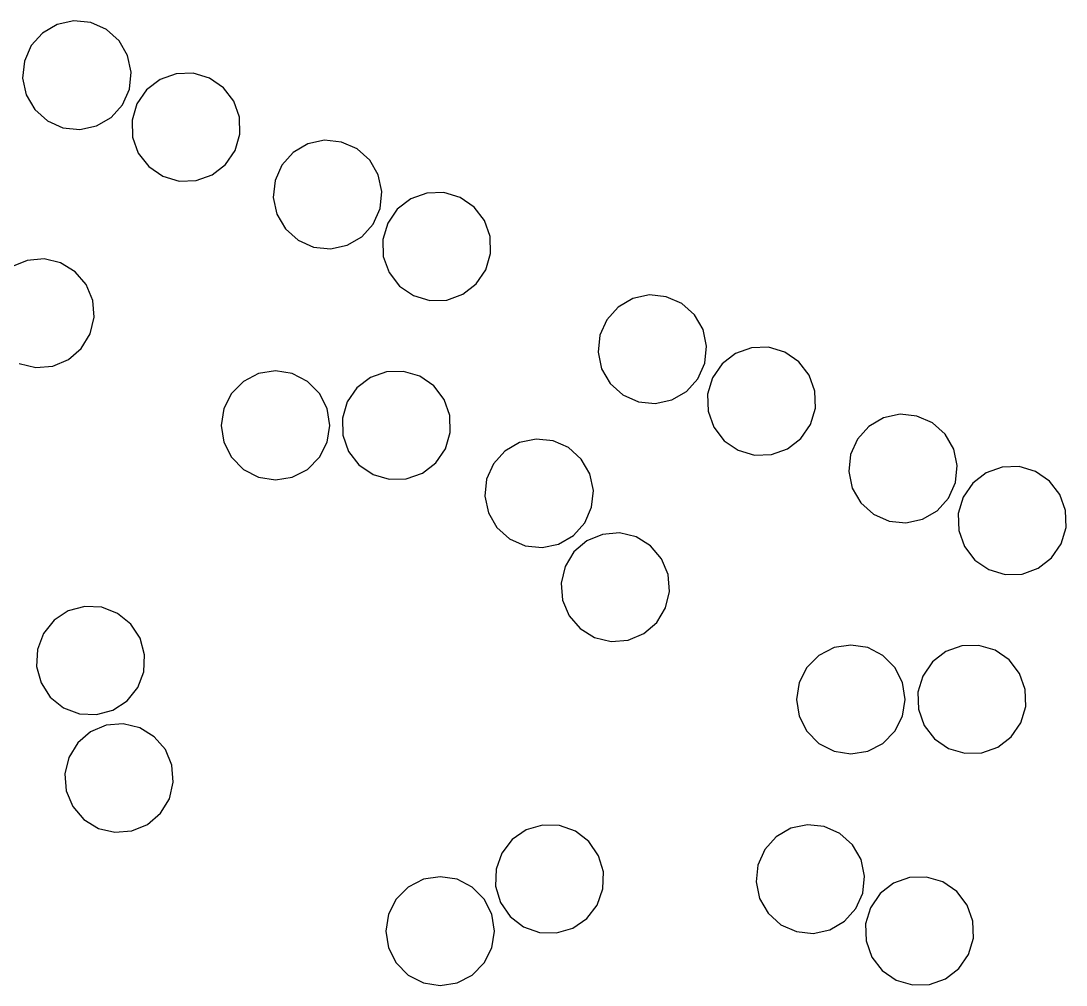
# Model space of a CAD drawing. Header units: metres. Extents: x -351 to 351, y -124 to 360.
# Drawn here: x 255 to 351.2, y 177.7 to 266.3 of the extents above; entities that cross this region are included whole.
import ezdxf

# ---------------------------------------------------------------- set-up
doc = ezdxf.new("R2010")
doc.units = ezdxf.units.M

msp = doc.modelspace()

# ---------------------------------------------------------------- linework, layer by layer
for p, q in [((258.35284, 265.99554, -623.5383), (256.99936, 265.21115, -623.5383)), ((259.88248, 266.32327, -623.5383), (258.35284, 265.99554, -623.5383)), ((261.4385, 266.1623, -623.5383), (259.88248, 266.32327, -623.5383)), ((262.86865, 265.52838, -623.5383), (261.4385, 266.1623, -623.5383)), ((264.0329, 264.48352, -623.5383), (262.86865, 265.52838, -623.5383)), ((256.99936, 265.21115, -623.5383), (255.95451, 264.0469, -623.5383)), ((264.8173, 263.13004, -623.5383), (264.0329, 264.48352, -623.5383)), ((255.95451, 264.0469, -623.5383), (255.32057, 262.61676, -623.5383)), ((255.32057, 262.61676, -623.5383), (255.1596, 261.06073, -623.5383)), ((265.14502, 261.6004, -623.5383), (264.8173, 263.13004, -623.5383)), ((264.98407, 260.04437, -623.5383), (265.14502, 261.6004, -623.5383)), ((255.1596, 261.06073, -623.5383), (255.48735, 259.5311, -623.5383)), ((267.8089, 260.94107, -623.5383), (266.56857, 259.98776, -623.5383)), ((269.28308, 261.46448, -623.5383), (267.8089, 260.94107, -623.5383)), ((270.84686, 261.5067, -623.5383), (269.28308, 261.46448, -623.5383)), ((272.34714, 261.06363, -623.5383), (270.84686, 261.5067, -623.5383)), ((273.6371, 260.17865, -623.5383), (272.34714, 261.06363, -623.5383)), ((264.35013, 258.61423, -623.5383), (264.98407, 260.04437, -623.5383)), ((266.56857, 259.98776, -623.5383), (265.6836, 258.6978, -623.5383)), ((274.5904, 258.93832, -623.5383), (273.6371, 260.17865, -623.5383)), ((255.48735, 259.5311, -623.5383), (256.27173, 258.1776, -623.5383)), ((265.6836, 258.6978, -623.5383), (265.2405, 257.19754, -623.5383)), ((275.1138, 257.46414, -623.5383), (274.5904, 258.93832, -623.5383)), ((256.27173, 258.1776, -623.5383), (257.43597, 257.13275, -623.5383)), ((263.30527, 257.44998, -623.5383), (264.35013, 258.61423, -623.5383)), ((257.43597, 257.13275, -623.5383), (258.86612, 256.49884, -623.5383)), ((261.95178, 256.6656, -623.5383), (263.30527, 257.44998, -623.5383)), ((265.2405, 257.19754, -623.5383), (265.28275, 255.63376, -623.5383)), ((275.15604, 255.90038, -623.5383), (275.1138, 257.46414, -623.5383)), ((258.86612, 256.49884, -623.5383), (260.42215, 256.33786, -623.5383)), ((260.42215, 256.33786, -623.5383), (261.95178, 256.6656, -623.5383)), ((274.71295, 254.40009, -623.5383), (275.15604, 255.90038, -623.5383)), ((265.28275, 255.63376, -623.5383), (265.80615, 254.15956, -623.5383)), ((281.41522, 255.01846, -623.5383), (280.06174, 254.23409, -623.5383)), ((282.94485, 255.34622, -623.5383), (281.41522, 255.01846, -623.5383)), ((284.5009, 255.18524, -623.5383), (282.94485, 255.34622, -623.5383)), ((285.93103, 254.5513, -623.5383), (284.5009, 255.18524, -623.5383)), ((265.80615, 254.15956, -623.5383), (266.75946, 252.91927, -623.5383)), ((273.82797, 253.11014, -623.5383), (274.71295, 254.40009, -623.5383)), ((280.06174, 254.23409, -623.5383), (279.01688, 253.06984, -623.5383)), ((287.09528, 253.50645, -623.5383), (285.93103, 254.5513, -623.5383)), ((266.75946, 252.91927, -623.5383), (268.0494, 252.03426, -623.5383)), ((272.58765, 252.15681, -623.5383), (273.82797, 253.11014, -623.5383)), ((279.01688, 253.06984, -623.5383), (278.38293, 251.6397, -623.5383)), ((287.87967, 252.15297, -623.5383), (287.09528, 253.50645, -623.5383)), ((268.0494, 252.03426, -623.5383), (269.54968, 251.59119, -623.5383)), ((271.11346, 251.63342, -623.5383), (272.58765, 252.15681, -623.5383)), ((288.2074, 250.62335, -623.5383), (287.87967, 252.15297, -623.5383)), ((269.54968, 251.59119, -623.5383), (271.11346, 251.63342, -623.5383)), ((278.38293, 251.6397, -623.5383), (278.222, 250.08365, -623.5383)), ((278.222, 250.08365, -623.5383), (278.5497, 248.55403, -623.5383)), ((288.04645, 249.0673, -623.5383), (288.2074, 250.62335, -623.5383)), ((292.34546, 250.48743, -623.5383), (290.87128, 249.96404, -623.5383)), ((293.90924, 250.52966, -623.5383), (292.34546, 250.48743, -623.5383)), ((295.40952, 250.0866, -623.5383), (293.90924, 250.52966, -623.5383)), ((296.69946, 249.20158, -623.5383), (295.40952, 250.0866, -623.5383)), ((287.4125, 247.63716, -623.5383), (288.04645, 249.0673, -623.5383)), ((290.87128, 249.96404, -623.5383), (289.63095, 249.01071, -623.5383)), ((297.65277, 247.96129, -623.5383), (296.69946, 249.20158, -623.5383)), ((278.5497, 248.55403, -623.5383), (279.3341, 247.20055, -623.5383)), ((289.63095, 249.01071, -623.5383), (288.74597, 247.72076, -623.5383)), ((279.3341, 247.20055, -623.5383), (280.49835, 246.1557, -623.5383)), ((286.36765, 246.47292, -623.5383), (287.4125, 247.63716, -623.5383)), ((288.74597, 247.72076, -623.5383), (288.3029, 246.22047, -623.5383)), ((298.17618, 246.48709, -623.5383), (297.65277, 247.96129, -623.5383)), ((285.01416, 245.68854, -623.5383), (286.36765, 246.47292, -623.5383)), ((288.3029, 246.22047, -623.5383), (288.34512, 244.65671, -623.5383)), ((298.2184, 244.92332, -623.5383), (298.17618, 246.48709, -623.5383)), ((280.49835, 246.1557, -623.5383), (281.9285, 245.52176, -623.5383)), ((281.9285, 245.52176, -623.5383), (283.48453, 245.36078, -623.5383)), ((283.48453, 245.36078, -623.5383), (285.01416, 245.68854, -623.5383)), ((255.56898, 244.30336, -623.5383), (254.12518, 243.70116, -623.5383)), ((257.1282, 244.42992, -623.5383), (255.56898, 244.30336, -623.5383)), ((258.6502, 244.06847, -623.5383), (257.1282, 244.42992, -623.5383)), ((288.34512, 244.65671, -623.5383), (288.86853, 243.18251, -623.5383)), ((297.77533, 243.42303, -623.5383), (298.2184, 244.92332, -623.5383)), ((259.98605, 243.25436, -623.5383), (258.6502, 244.06847, -623.5383)), ((296.89035, 242.13309, -623.5383), (297.77533, 243.42303, -623.5383)), ((261.0049, 242.06734, -623.5383), (259.98605, 243.25436, -623.5383)), ((288.86853, 243.18251, -623.5383), (289.82184, 241.94221, -623.5383)), ((261.60712, 240.62354, -623.5383), (261.0049, 242.06734, -623.5383)), ((289.82184, 241.94221, -623.5383), (291.1118, 241.0572, -623.5383)), ((295.65002, 241.17976, -623.5383), (296.89035, 242.13309, -623.5383)), ((261.73367, 239.06432, -623.5383), (261.60712, 240.62354, -623.5383)), ((291.1118, 241.0572, -623.5383), (292.61206, 240.61414, -623.5383)), ((292.61206, 240.61414, -623.5383), (294.17584, 240.65637, -623.5383)), ((294.17584, 240.65637, -623.5383), (295.65002, 241.17976, -623.5383)), ((311.29672, 240.7957, -623.5383), (309.94324, 240.01132, -623.5383)), ((312.82635, 241.12346, -623.5383), (311.29672, 240.7957, -623.5383)), ((314.3824, 240.96248, -623.5383), (312.82635, 241.12346, -623.5383)), ((315.81253, 240.32854, -623.5383), (314.3824, 240.96248, -623.5383)), ((309.94324, 240.01132, -623.5383), (308.89838, 238.84708, -623.5383)), ((316.97678, 239.28369, -623.5383), (315.81253, 240.32854, -623.5383)), ((261.37222, 237.5423, -623.5383), (261.73367, 239.06432, -623.5383)), ((308.89838, 238.84708, -623.5383), (308.26447, 237.41693, -623.5383)), ((317.76117, 237.9302, -623.5383), (316.97678, 239.28369, -623.5383)), ((260.55814, 236.20648, -623.5383), (261.37222, 237.5423, -623.5383)), ((318.0889, 236.40059, -623.5383), (317.76117, 237.9302, -623.5383)), ((308.26447, 237.41693, -623.5383), (308.1035, 235.86089, -623.5383)), ((259.3711, 235.1876, -623.5383), (260.55814, 236.20648, -623.5383)), ((308.1035, 235.86089, -623.5383), (308.4312, 234.33127, -623.5383)), ((317.92792, 234.84454, -623.5383), (318.0889, 236.40059, -623.5383)), ((320.75278, 235.74127, -623.5383), (319.51245, 234.78795, -623.5383)), ((322.22696, 236.26466, -623.5383), (320.75278, 235.74127, -623.5383)), ((323.79074, 236.3069, -623.5383), (322.22696, 236.26466, -623.5383)), ((325.29102, 235.86383, -623.5383), (323.79074, 236.3069, -623.5383)), ((326.58096, 234.97882, -623.5383), (325.29102, 235.86383, -623.5383)), ((254.84607, 234.8203, -623.5383), (256.36807, 234.45885, -623.5383)), ((257.9273, 234.5854, -623.5383), (259.3711, 235.1876, -623.5383)), ((317.294, 233.4144, -623.5383), (317.92792, 234.84454, -623.5383)), ((319.51245, 234.78795, -623.5383), (318.62747, 233.498, -623.5383)), ((327.53427, 233.73853, -623.5383), (326.58096, 234.97882, -623.5383)), ((256.36807, 234.45885, -623.5383), (257.9273, 234.5854, -623.5383)), ((276.87607, 233.88394, -623.5383), (275.4822, 233.17375, -623.5383)), ((278.42114, 234.12866, -623.5383), (276.87607, 233.88394, -623.5383)), ((279.96622, 233.88394, -623.5383), (278.42114, 234.12866, -623.5383)), ((281.36008, 233.17375, -623.5383), (279.96622, 233.88394, -623.5383)), ((288.6318, 234.04419, -623.5383), (287.15762, 233.5208, -623.5383)), ((290.1956, 234.08643, -623.5383), (288.6318, 234.04419, -623.5383)), ((291.69586, 233.64334, -623.5383), (290.1956, 234.08643, -623.5383)), ((308.4312, 234.33127, -623.5383), (309.2156, 232.97778, -623.5383)), ((328.05768, 232.26433, -623.5383), (327.53427, 233.73853, -623.5383)), ((275.4822, 233.17375, -623.5383), (274.37607, 232.0676, -623.5383)), ((282.46622, 232.0676, -623.5383), (281.36008, 233.17375, -623.5383)), ((287.15762, 233.5208, -623.5383), (285.9173, 232.56747, -623.5383)), ((292.9858, 232.75835, -623.5383), (291.69586, 233.64334, -623.5383)), ((293.93912, 231.51805, -623.5383), (292.9858, 232.75835, -623.5383)), ((309.2156, 232.97778, -623.5383), (310.37985, 231.93294, -623.5383)), ((316.24915, 232.25015, -623.5383), (317.294, 233.4144, -623.5383)), ((318.62747, 233.498, -623.5383), (318.1844, 231.99771, -623.5383)), ((274.37607, 232.0676, -623.5383), (273.66586, 230.67375, -623.5383)), ((283.17642, 230.67375, -623.5383), (282.46622, 232.0676, -623.5383)), ((285.9173, 232.56747, -623.5383), (285.03232, 231.27753, -623.5383)), ((310.37985, 231.93294, -623.5383), (311.81, 231.299, -623.5383)), ((314.89566, 231.46577, -623.5383), (316.24915, 232.25015, -623.5383)), ((318.1844, 231.99771, -623.5383), (318.22662, 230.43393, -623.5383)), ((328.0999, 230.70056, -623.5383), (328.05768, 232.26433, -623.5383)), ((285.03232, 231.27753, -623.5383), (284.58923, 229.77724, -623.5383)), ((294.46252, 230.04385, -623.5383), (293.93912, 231.51805, -623.5383)), ((311.81, 231.299, -623.5383), (313.36603, 231.13802, -623.5383)), ((313.36603, 231.13802, -623.5383), (314.89566, 231.46577, -623.5383)), ((273.66586, 230.67375, -623.5383), (273.42114, 229.12866, -623.5383)), ((283.42114, 229.12866, -623.5383), (283.17642, 230.67375, -623.5383)), ((294.50476, 228.48009, -623.5383), (294.46252, 230.04385, -623.5383)), ((318.22662, 230.43393, -623.5383), (318.75003, 228.95975, -623.5383)), ((327.65683, 229.20027, -623.5383), (328.0999, 230.70056, -623.5383)), ((335.88873, 230.14642, -623.5383), (334.3591, 229.81866, -623.5383)), ((337.44476, 229.98544, -623.5383), (335.88873, 230.14642, -623.5383)), ((338.8749, 229.3515, -623.5383), (337.44476, 229.98544, -623.5383)), ((273.42114, 229.12866, -623.5383), (273.66586, 227.58357, -623.5383)), ((283.17642, 227.58357, -623.5383), (283.42114, 229.12866, -623.5383)), ((284.58923, 229.77724, -623.5383), (284.63147, 228.21347, -623.5383)), ((318.75003, 228.95975, -623.5383), (319.70334, 227.71945, -623.5383)), ((326.77185, 227.91032, -623.5383), (327.65683, 229.20027, -623.5383)), ((333.0056, 229.03429, -623.5383), (331.96075, 227.87004, -623.5383)), ((334.3591, 229.81866, -623.5383), (333.0056, 229.03429, -623.5383)), ((340.03915, 228.30666, -623.5383), (338.8749, 229.3515, -623.5383)), ((284.63147, 228.21347, -623.5383), (285.15488, 226.73927, -623.5383)), ((294.06168, 226.9798, -623.5383), (294.50476, 228.48009, -623.5383)), ((325.53152, 226.957, -623.5383), (326.77185, 227.91032, -623.5383)), ((340.82355, 226.95317, -623.5383), (340.03915, 228.30666, -623.5383)), ((273.66586, 227.58357, -623.5383), (274.37607, 226.18974, -623.5383)), ((282.46622, 226.18973, -623.5383), (283.17642, 227.58357, -623.5383)), ((293.1767, 225.68985, -623.5383), (294.06168, 226.9798, -623.5383)), ((300.87668, 227.54451, -623.5383), (299.5232, 226.76013, -623.5383)), ((302.4063, 227.87227, -623.5383), (300.87668, 227.54451, -623.5383)), ((303.96234, 227.71129, -623.5383), (302.4063, 227.87227, -623.5383)), ((305.3925, 227.07735, -623.5383), (303.96234, 227.71129, -623.5383)), ((306.55673, 226.0325, -623.5383), (305.3925, 227.07735, -623.5383)), ((319.70334, 227.71945, -623.5383), (320.9933, 226.83444, -623.5383)), ((324.05734, 226.43361, -623.5383), (325.53152, 226.957, -623.5383)), ((331.96075, 227.87004, -623.5383), (331.32684, 226.4399, -623.5383)), ((341.15128, 225.42355, -623.5383), (340.82355, 226.95317, -623.5383)), ((274.37607, 226.18974, -623.5383), (275.4822, 225.08357, -623.5383)), ((281.36008, 225.08357, -623.5383), (282.46622, 226.18973, -623.5383)), ((285.15488, 226.73927, -623.5383), (286.1082, 225.49898, -623.5383)), ((299.5232, 226.76013, -623.5383), (298.47833, 225.59589, -623.5383)), ((307.34113, 224.67902, -623.5383), (306.55673, 226.0325, -623.5383)), ((320.9933, 226.83444, -623.5383), (322.49356, 226.39137, -623.5383)), ((322.49356, 226.39137, -623.5383), (324.05734, 226.43361, -623.5383)), ((331.32684, 226.4399, -623.5383), (331.16586, 224.88385, -623.5383)), ((275.4822, 225.08357, -623.5383), (276.87607, 224.37338, -623.5383)), ((279.96622, 224.37338, -623.5383), (281.36008, 225.08357, -623.5383)), ((286.1082, 225.49898, -623.5383), (287.39813, 224.61398, -623.5383)), ((291.93637, 224.73653, -623.5383), (293.1767, 225.68985, -623.5383)), ((298.47833, 225.59589, -623.5383), (297.84442, 224.16574, -623.5383)), ((340.9903, 223.86751, -623.5383), (341.15128, 225.42355, -623.5383)), ((345.28934, 225.28763, -623.5383), (343.81516, 224.76424, -623.5383)), ((346.85312, 225.32986, -623.5383), (345.28934, 225.28763, -623.5383)), ((348.3534, 224.8868, -623.5383), (346.85312, 225.32986, -623.5383)), ((276.87607, 224.37338, -623.5383), (278.42114, 224.12866, -623.5383)), ((278.42114, 224.12866, -623.5383), (279.96622, 224.37338, -623.5383)), ((287.39813, 224.61398, -623.5383), (288.8984, 224.1709, -623.5383)), ((288.8984, 224.1709, -623.5383), (290.4622, 224.21313, -623.5383)), ((290.4622, 224.21313, -623.5383), (291.93637, 224.73653, -623.5383)), ((297.84442, 224.16574, -623.5383), (297.68344, 222.6097, -623.5383)), ((307.66885, 223.1494, -623.5383), (307.34113, 224.67902, -623.5383)), ((331.16586, 224.88385, -623.5383), (331.4936, 223.35423, -623.5383)), ((343.81516, 224.76424, -623.5383), (342.57483, 223.81091, -623.5383)), ((349.64334, 224.00179, -623.5383), (348.3534, 224.8868, -623.5383)), ((307.50787, 221.59335, -623.5383), (307.66885, 223.1494, -623.5383)), ((331.4936, 223.35423, -623.5383), (332.27798, 222.00075, -623.5383)), ((340.35638, 222.43736, -623.5383), (340.9903, 223.86751, -623.5383)), ((342.57483, 223.81091, -623.5383), (341.68985, 222.52097, -623.5383)), ((350.59665, 222.76149, -623.5383), (349.64334, 224.00179, -623.5383)), ((297.68344, 222.6097, -623.5383), (298.01117, 221.08008, -623.5383)), ((339.31152, 221.27312, -623.5383), (340.35638, 222.43736, -623.5383)), ((341.68985, 222.52097, -623.5383), (341.24677, 221.02068, -623.5383)), ((351.12006, 221.2873, -623.5383), (350.59665, 222.76149, -623.5383)), ((306.87396, 220.16321, -623.5383), (307.50787, 221.59335, -623.5383)), ((332.27798, 222.00075, -623.5383), (333.44223, 220.9559, -623.5383)), ((337.95804, 220.48874, -623.5383), (339.31152, 221.27312, -623.5383)), ((351.1623, 219.72353, -623.5383), (351.12006, 221.2873, -623.5383)), ((298.01117, 221.08008, -623.5383), (298.79556, 219.7266, -623.5383)), ((333.44223, 220.9559, -623.5383), (334.87238, 220.32196, -623.5383)), ((334.87238, 220.32196, -623.5383), (336.4284, 220.16098, -623.5383)), ((336.4284, 220.16098, -623.5383), (337.95804, 220.48874, -623.5383)), ((341.24677, 221.02068, -623.5383), (341.289, 219.45691, -623.5383)), ((298.79556, 219.7266, -623.5383), (299.9598, 218.68175, -623.5383)), ((305.8291, 218.99896, -623.5383), (306.87396, 220.16321, -623.5383)), ((341.289, 219.45691, -623.5383), (341.8124, 217.98271, -623.5383)), ((350.7192, 218.22324, -623.5383), (351.1623, 219.72353, -623.5383)), ((299.9598, 218.68175, -623.5383), (301.38995, 218.0478, -623.5383)), ((304.47562, 218.21458, -623.5383), (305.8291, 218.99896, -623.5383)), ((307.06906, 218.50136, -623.5383), (305.88202, 217.48248, -623.5383)), ((308.51285, 219.10356, -623.5383), (307.06906, 218.50136, -623.5383)), ((310.07208, 219.23012, -623.5383), (308.51285, 219.10356, -623.5383)), ((311.5941, 218.86867, -623.5383), (310.07208, 219.23012, -623.5383)), ((312.92993, 218.05457, -623.5383), (311.5941, 218.86867, -623.5383)), ((301.38995, 218.0478, -623.5383), (302.94598, 217.88684, -623.5383)), ((302.94598, 217.88684, -623.5383), (304.47562, 218.21458, -623.5383)), ((305.88202, 217.48248, -623.5383), (305.06793, 216.14665, -623.5383)), ((313.9488, 216.86754, -623.5383), (312.92993, 218.05457, -623.5383)), ((341.8124, 217.98271, -623.5383), (342.76572, 216.74242, -623.5383)), ((349.83423, 216.93329, -623.5383), (350.7192, 218.22324, -623.5383)), ((314.551, 215.42374, -623.5383), (313.9488, 216.86754, -623.5383)), ((342.76572, 216.74242, -623.5383), (344.05566, 215.8574, -623.5383)), ((348.5939, 215.97997, -623.5383), (349.83423, 216.93329, -623.5383)), ((305.06793, 216.14665, -623.5383), (304.70648, 214.62465, -623.5383)), ((314.67755, 213.86452, -623.5383), (314.551, 215.42374, -623.5383)), ((344.05566, 215.8574, -623.5383), (345.55594, 215.41434, -623.5383)), ((345.55594, 215.41434, -623.5383), (347.11972, 215.45657, -623.5383)), ((347.11972, 215.45657, -623.5383), (348.5939, 215.97997, -623.5383)), ((304.70648, 214.62465, -623.5383), (304.83304, 213.06543, -623.5383)), ((314.3161, 212.3425, -623.5383), (314.67755, 213.86452, -623.5383)), ((304.83304, 213.06543, -623.5383), (305.43524, 211.62164, -623.5383)), ((259.36444, 212.06055, -623.5383), (258.05527, 211.20425, -623.5383)), ((260.87415, 212.47037, -623.5383), (259.36444, 212.06055, -623.5383)), ((262.4366, 212.39362, -623.5383), (260.87415, 212.47037, -623.5383)), ((263.89886, 211.83778, -623.5383), (262.4366, 212.39362, -623.5383)), ((265.1178, 210.85728, -623.5383), (263.89886, 211.83778, -623.5383)), ((305.43524, 211.62164, -623.5383), (306.4541, 210.4346, -623.5383)), ((313.502, 211.00668, -623.5383), (314.3161, 212.3425, -623.5383)), ((258.05527, 211.20425, -623.5383), (257.07477, 209.98532, -623.5383)), ((265.9741, 209.54811, -623.5383), (265.1178, 210.85728, -623.5383)), ((312.31497, 209.98781, -623.5383), (313.502, 211.00668, -623.5383)), ((257.07477, 209.98532, -623.5383), (256.51895, 208.52304, -623.5383)), ((306.4541, 210.4346, -623.5383), (307.78995, 209.6205, -623.5383)), ((310.8712, 209.3856, -623.5383), (312.31497, 209.98781, -623.5383)), ((266.38394, 208.0384, -623.5383), (265.9741, 209.54811, -623.5383)), ((307.78995, 209.6205, -623.5383), (309.31195, 209.25905, -623.5383)), ((309.31195, 209.25905, -623.5383), (310.8712, 209.3856, -623.5383)), ((329.81995, 208.68414, -623.5383), (328.4261, 207.97395, -623.5383)), ((331.36502, 208.92886, -623.5383), (329.81995, 208.68414, -623.5383)), ((332.9101, 208.68414, -623.5383), (331.36502, 208.92886, -623.5383)), ((334.30396, 207.97395, -623.5383), (332.9101, 208.68414, -623.5383)), ((341.57568, 208.84439, -623.5383), (340.1015, 208.321, -623.5383)), ((343.13947, 208.88663, -623.5383), (341.57568, 208.84439, -623.5383)), ((344.63974, 208.44354, -623.5383), (343.13947, 208.88663, -623.5383)), ((256.51895, 208.52304, -623.5383), (256.44217, 206.96059, -623.5383)), ((266.30716, 206.47595, -623.5383), (266.38394, 208.0384, -623.5383)), ((328.4261, 207.97395, -623.5383), (327.31995, 206.8678, -623.5383)), ((335.4101, 206.8678, -623.5383), (334.30396, 207.97395, -623.5383)), ((340.1015, 208.321, -623.5383), (338.86118, 207.36768, -623.5383)), ((345.9297, 207.55855, -623.5383), (344.63974, 208.44354, -623.5383)), ((256.44217, 206.96059, -623.5383), (256.85202, 205.45088, -623.5383)), ((327.31995, 206.8678, -623.5383), (326.60974, 205.47395, -623.5383)), ((336.1203, 205.47395, -623.5383), (335.4101, 206.8678, -623.5383)), ((338.86118, 207.36768, -623.5383), (337.9762, 206.07773, -623.5383)), ((346.883, 206.31825, -623.5383), (345.9297, 207.55855, -623.5383)), ((265.75134, 205.01367, -623.5383), (266.30716, 206.47595, -623.5383)), ((337.9762, 206.07773, -623.5383), (337.5331, 204.57744, -623.5383)), ((347.4064, 204.84406, -623.5383), (346.883, 206.31825, -623.5383)), ((256.85202, 205.45088, -623.5383), (257.70828, 204.14171, -623.5383)), ((264.77084, 203.79474, -623.5383), (265.75134, 205.01367, -623.5383)), ((326.60974, 205.47395, -623.5383), (326.36502, 203.92886, -623.5383)), ((336.36502, 203.92886, -623.5383), (336.1203, 205.47395, -623.5383)), ((347.44864, 203.28029, -623.5383), (347.4064, 204.84406, -623.5383)), ((257.70828, 204.14171, -623.5383), (258.92725, 203.16121, -623.5383)), ((326.36502, 203.92886, -623.5383), (326.60974, 202.38377, -623.5383)), ((336.1203, 202.38377, -623.5383), (336.36502, 203.92886, -623.5383)), ((337.5331, 204.57744, -623.5383), (337.57535, 203.01367, -623.5383)), ((258.92725, 203.16121, -623.5383), (260.3895, 202.60538, -623.5383)), ((261.95197, 202.52863, -623.5383), (263.46167, 202.93845, -623.5383)), ((263.46167, 202.93845, -623.5383), (264.77084, 203.79474, -623.5383)), ((337.57535, 203.01367, -623.5383), (338.09875, 201.53947, -623.5383)), ((347.00555, 201.78, -623.5383), (347.44864, 203.28029, -623.5383)), ((260.3895, 202.60538, -623.5383), (261.95197, 202.52863, -623.5383)), ((326.60974, 202.38377, -623.5383), (327.31995, 200.98994, -623.5383)), ((335.4101, 200.98993, -623.5383), (336.1203, 202.38377, -623.5383)), ((262.8577, 201.54642, -623.5383), (261.4139, 200.94421, -623.5383)), ((264.41693, 201.67297, -623.5383), (262.8577, 201.54642, -623.5383)), ((265.93893, 201.31152, -623.5383), (264.41693, 201.67297, -623.5383)), ((267.27478, 200.49742, -623.5383), (265.93893, 201.31152, -623.5383)), ((327.31995, 200.98994, -623.5383), (328.4261, 199.88377, -623.5383)), ((334.30396, 199.88377, -623.5383), (335.4101, 200.98993, -623.5383)), ((338.09875, 201.53947, -623.5383), (339.05206, 200.29918, -623.5383)), ((346.12057, 200.49005, -623.5383), (347.00555, 201.78, -623.5383)), ((261.4139, 200.94421, -623.5383), (260.22687, 199.92534, -623.5383)), ((268.29364, 199.3104, -623.5383), (267.27478, 200.49742, -623.5383)), ((339.05206, 200.29918, -623.5383), (340.342, 199.41418, -623.5383)), ((344.88025, 199.53673, -623.5383), (346.12057, 200.49005, -623.5383)), ((260.22687, 199.92534, -623.5383), (259.41278, 198.58951, -623.5383)), ((268.89584, 197.8666, -623.5383), (268.29364, 199.3104, -623.5383)), ((328.4261, 199.88377, -623.5383), (329.81995, 199.17358, -623.5383)), ((329.81995, 199.17358, -623.5383), (331.36502, 198.92886, -623.5383)), ((331.36502, 198.92886, -623.5383), (332.9101, 199.17358, -623.5383)), ((332.9101, 199.17358, -623.5383), (334.30396, 199.88377, -623.5383)), ((340.342, 199.41418, -623.5383), (341.8423, 198.9711, -623.5383)), ((343.40607, 199.01334, -623.5383), (344.88025, 199.53673, -623.5383)), ((259.41278, 198.58951, -623.5383), (259.05133, 197.0675, -623.5383)), ((341.8423, 198.9711, -623.5383), (343.40607, 199.01334, -623.5383)), ((269.0224, 196.30737, -623.5383), (268.89584, 197.8666, -623.5383)), ((259.05133, 197.0675, -623.5383), (259.1779, 195.50829, -623.5383)), ((268.66095, 194.78537, -623.5383), (269.0224, 196.30737, -623.5383)), ((259.1779, 195.50829, -623.5383), (259.7801, 194.0645, -623.5383)), ((267.84686, 193.44954, -623.5383), (268.66095, 194.78537, -623.5383)), ((259.7801, 194.0645, -623.5383), (260.79895, 192.87746, -623.5383)), ((266.65982, 192.43066, -623.5383), (267.84686, 193.44954, -623.5383)), ((260.79895, 192.87746, -623.5383), (262.1348, 192.06335, -623.5383)), ((265.21603, 191.82846, -623.5383), (266.65982, 192.43066, -623.5383)), ((302.98184, 192.36298, -623.5383), (301.48157, 191.91989, -623.5383)), ((304.54562, 192.32074, -623.5383), (302.98184, 192.36298, -623.5383)), ((306.0198, 191.79735, -623.5383), (304.54562, 192.32074, -623.5383)), ((327.36334, 192.39792, -623.5383), (325.8337, 192.07018, -623.5383)), ((328.91937, 192.23695, -623.5383), (327.36334, 192.39792, -623.5383)), ((262.1348, 192.06335, -623.5383), (263.6568, 191.7019, -623.5383)), ((263.6568, 191.7019, -623.5383), (265.21603, 191.82846, -623.5383)), ((301.48157, 191.91989, -623.5383), (300.19162, 191.0349, -623.5383)), ((307.26013, 190.84402, -623.5383), (306.0198, 191.79735, -623.5383)), ((325.8337, 192.07018, -623.5383), (324.48022, 191.2858, -623.5383)), ((330.34952, 191.60301, -623.5383), (328.91937, 192.23695, -623.5383)), ((331.51376, 190.55817, -623.5383), (330.34952, 191.60301, -623.5383)), ((300.19162, 191.0349, -623.5383), (299.2383, 189.7946, -623.5383)), ((308.1451, 189.55408, -623.5383), (307.26013, 190.84402, -623.5383)), ((324.48022, 191.2858, -623.5383), (323.43536, 190.12155, -623.5383)), ((332.29816, 189.20468, -623.5383), (331.51376, 190.55817, -623.5383)), ((299.2383, 189.7946, -623.5383), (298.7149, 188.3204, -623.5383)), ((308.5882, 188.05379, -623.5383), (308.1451, 189.55408, -623.5383)), ((323.43536, 190.12155, -623.5383), (322.80145, 188.6914, -623.5383)), ((322.80145, 188.6914, -623.5383), (322.64047, 187.13536, -623.5383)), ((332.6259, 187.67506, -623.5383), (332.29816, 189.20468, -623.5383)), ((293.58447, 187.62361, -623.5383), (292.0394, 187.37889, -623.5383)), ((295.12955, 187.37889, -623.5383), (293.58447, 187.62361, -623.5383)), ((298.7149, 188.3204, -623.5383), (298.67267, 186.75664, -623.5383)), ((308.54596, 186.49002, -623.5383), (308.5882, 188.05379, -623.5383)), ((332.4649, 186.11902, -623.5383), (332.6259, 187.67506, -623.5383)), ((336.76395, 187.53914, -623.5383), (335.28976, 187.01575, -623.5383)), ((338.32773, 187.58138, -623.5383), (336.76395, 187.53914, -623.5383)), ((339.828, 187.1383, -623.5383), (338.32773, 187.58138, -623.5383)), ((290.64554, 186.6687, -623.5383), (289.5394, 185.56253, -623.5383)), ((292.0394, 187.37889, -623.5383), (290.64554, 186.6687, -623.5383)), ((296.5234, 186.6687, -623.5383), (295.12955, 187.37889, -623.5383)), ((297.62955, 185.56255, -623.5383), (296.5234, 186.6687, -623.5383)), ((298.67267, 186.75664, -623.5383), (299.11575, 185.25635, -623.5383)), ((322.64047, 187.13536, -623.5383), (322.9682, 185.60574, -623.5383)), ((335.28976, 187.01575, -623.5383), (334.04944, 186.06242, -623.5383)), ((341.11795, 186.2533, -623.5383), (339.828, 187.1383, -623.5383)), ((308.02255, 185.01582, -623.5383), (308.54596, 186.49002, -623.5383)), ((322.9682, 185.60574, -623.5383), (323.7526, 184.25226, -623.5383)), ((331.831, 184.68887, -623.5383), (332.4649, 186.11902, -623.5383)), ((334.04944, 186.06242, -623.5383), (333.16446, 184.77248, -623.5383)), ((342.07126, 185.013, -623.5383), (341.11795, 186.2533, -623.5383)), ((289.5394, 185.56253, -623.5383), (288.8292, 184.1687, -623.5383)), ((298.33975, 184.1687, -623.5383), (297.62955, 185.56255, -623.5383)), ((299.11575, 185.25635, -623.5383), (300.00073, 183.9664, -623.5383)), ((307.06924, 183.77553, -623.5383), (308.02255, 185.01582, -623.5383)), ((330.78613, 183.52463, -623.5383), (331.831, 184.68887, -623.5383)), ((333.16446, 184.77248, -623.5383), (332.72137, 183.27219, -623.5383)), ((342.59467, 183.5388, -623.5383), (342.07126, 185.013, -623.5383)), ((288.8292, 184.1687, -623.5383), (288.58447, 182.62361, -623.5383)), ((298.58447, 182.62361, -623.5383), (298.33975, 184.1687, -623.5383)), ((300.00073, 183.9664, -623.5383), (301.24106, 183.01308, -623.5383)), ((305.7793, 182.89053, -623.5383), (307.06924, 183.77553, -623.5383)), ((323.7526, 184.25226, -623.5383), (324.91684, 183.20741, -623.5383)), ((301.24106, 183.01308, -623.5383), (302.71524, 182.48969, -623.5383)), ((304.27902, 182.44745, -623.5383), (305.7793, 182.89053, -623.5383)), ((324.91684, 183.20741, -623.5383), (326.347, 182.57347, -623.5383)), ((327.903, 182.4125, -623.5383), (329.43265, 182.74025, -623.5383)), ((329.43265, 182.74025, -623.5383), (330.78613, 183.52463, -623.5383)), ((332.72137, 183.27219, -623.5383), (332.7636, 181.70842, -623.5383)), ((342.6369, 181.97504, -623.5383), (342.59467, 183.5388, -623.5383)), ((288.58447, 182.62361, -623.5383), (288.8292, 181.07852, -623.5383)), ((298.33975, 181.07852, -623.5383), (298.58447, 182.62361, -623.5383)), ((302.71524, 182.48969, -623.5383), (304.27902, 182.44745, -623.5383)), ((326.347, 182.57347, -623.5383), (327.903, 182.4125, -623.5383)), ((342.19382, 180.47475, -623.5383), (342.6369, 181.97504, -623.5383)), ((288.8292, 181.07852, -623.5383), (289.5394, 179.6847, -623.5383)), ((297.62955, 179.68468, -623.5383), (298.33975, 181.07852, -623.5383)), ((332.7636, 181.70842, -623.5383), (333.28702, 180.23422, -623.5383)), ((333.28702, 180.23422, -623.5383), (334.24033, 178.99393, -623.5383)), ((341.30884, 179.1848, -623.5383), (342.19382, 180.47475, -623.5383)), ((289.5394, 179.6847, -623.5383), (290.64554, 178.57852, -623.5383)), ((296.5234, 178.57852, -623.5383), (297.62955, 179.68468, -623.5383)), ((334.24033, 178.99393, -623.5383), (335.53027, 178.10892, -623.5383)), ((340.0685, 178.23148, -623.5383), (341.30884, 179.1848, -623.5383)), ((290.64554, 178.57852, -623.5383), (292.0394, 177.86833, -623.5383)), ((295.12955, 177.86833, -623.5383), (296.5234, 178.57852, -623.5383)), ((335.53027, 178.10892, -623.5383), (337.03055, 177.66585, -623.5383)), ((338.59433, 177.70808, -623.5383), (340.0685, 178.23148, -623.5383)), ((292.0394, 177.86833, -623.5383), (293.58447, 177.62361, -623.5383)), ((293.58447, 177.62361, -623.5383), (295.12955, 177.86833, -623.5383)), ((337.03055, 177.66585, -623.5383), (338.59433, 177.70808, -623.5383))]:
    msp.add_line(p, q)

doc.saveas('drawing.dxf')
